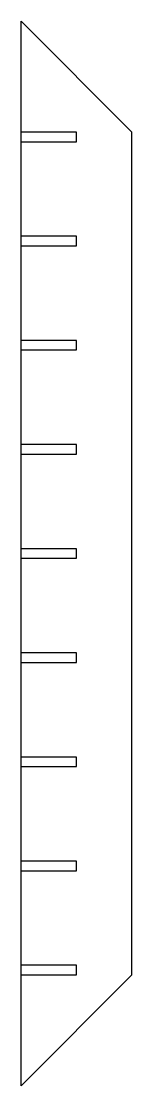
# Model space of a CAD drawing. Header units: millimetres. Extents: x 0 to 35, y 0 to 336.
import ezdxf

# ---------------------------------------------------------------- set-up
doc = ezdxf.new("R2010")
doc.units = ezdxf.units.MM
doc.layers.get('0').update_dxf_attribs({"linetype": 'CONTINUOUS'})

msp = doc.modelspace()

# ---------------------------------------------------------------- linework, layer by layer
for p, q in [((0, 0), (0, 336)), ((35, 301), (0, 336)), ((17.5, 301), (0, 301)), ((17.5, 298), (17.5, 301)), ((35, 35), (35, 301)), ((0, 298), (17.5, 298)), ((17.5, 268.13), (0, 268.13)), ((17.5, 265.12), (17.5, 268.13)), ((0, 265.12), (17.5, 265.12)), ((17.5, 235.25), (0, 235.25)), ((17.5, 232.25), (17.5, 235.25)), ((0, 232.25), (17.5, 232.25)), ((17.5, 202.38), (0, 202.38)), ((17.5, 199.37), (17.5, 202.38)), ((0, 199.37), (17.5, 199.37)), ((17.5, 169.5), (0, 169.5)), ((17.5, 166.5), (17.5, 169.5)), ((0, 166.5), (17.5, 166.5)), ((17.5, 136.63), (0, 136.63)), ((17.5, 133.62), (17.5, 136.63)), ((0, 133.62), (17.5, 133.62)), ((17.5, 103.75), (0, 103.75)), ((17.5, 100.75), (17.5, 103.75)), ((0, 100.75), (17.5, 100.75)), ((17.5, 70.88), (0, 70.88)), ((17.5, 67.87), (17.5, 70.88)), ((0, 67.87), (17.5, 67.87)), ((17.5, 38), (0, 38)), ((17.5, 35), (17.5, 38)), ((0, 35), (17.5, 35)), ((0, 0), (35, 35))]:
    msp.add_line(p, q)

doc.saveas('drawing.dxf')
